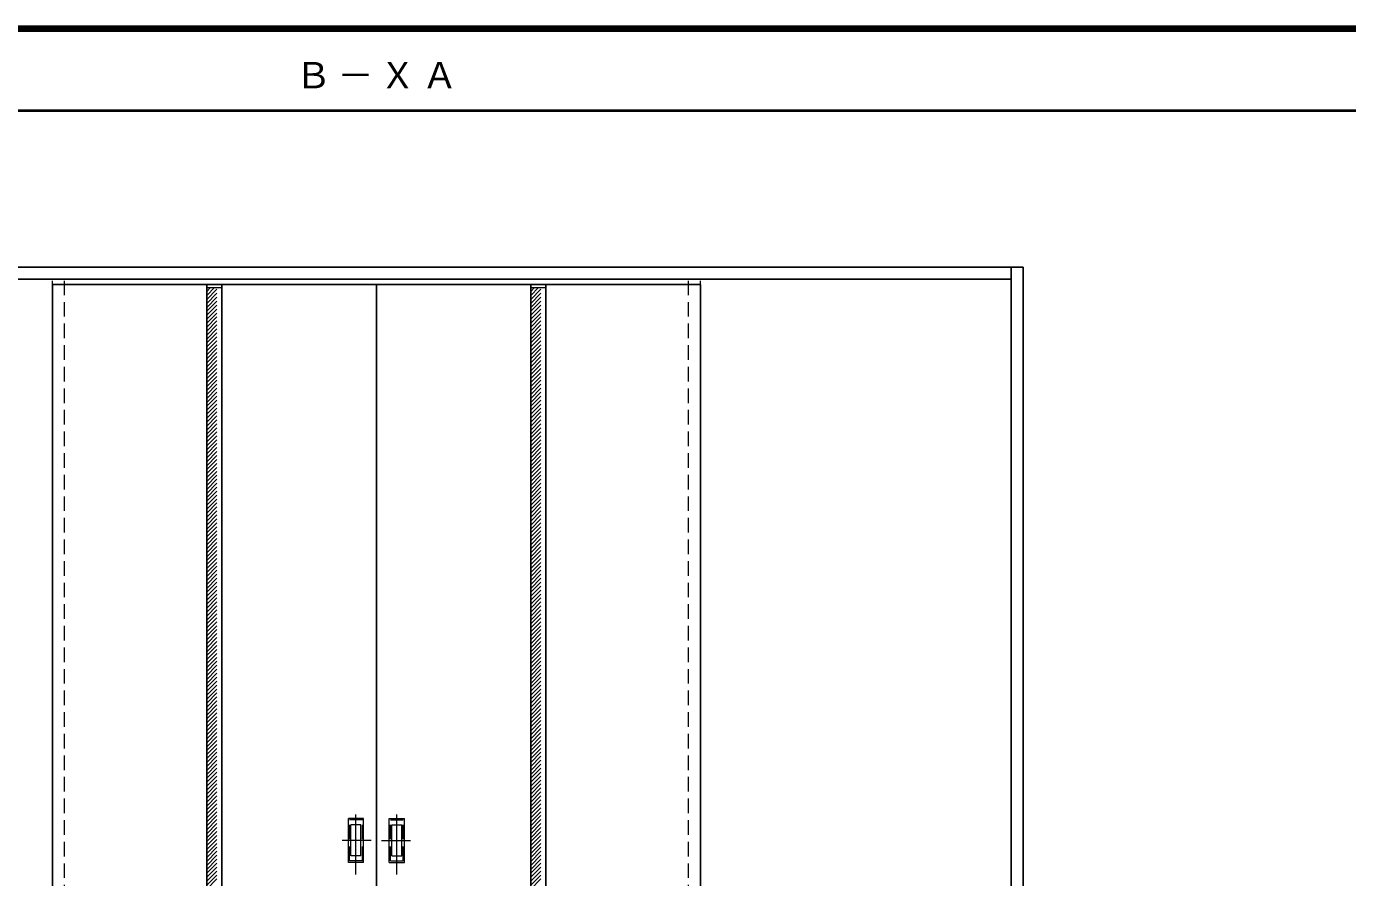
# Model space of a CAD drawing. Units: millimetres, scale not verified. Extents: x -6000 to 5700, y -4307 to 4260.
# Drawn here: x -3570 to -267, y 2046 to 4175 of the extents above; entities that cross this region are included whole.
import ezdxf

# ---------------------------------------------------------------- set-up
doc = ezdxf.new("R2010")
doc.units = ezdxf.units.MM
doc.header["$LTSCALE"] = 30
doc.linetypes.add('CHAIN1', pattern=[8, 5, -1, 1, -1])
doc.linetypes.add('DASHED1', pattern=[1.8, 1.2, -0.6])
for name, color, linetype, lineweight in [('0-2_扉', 3, 'Continuous', 25), ('0-4_枠', 3, 'Continuous', 25), ('0-6_引手', 7, 'Continuous', 18), ('0-A_文字', 7, 'Continuous', 18), ('0-C_ハッチ', 4, 'DASHED1', 9), ('F-1_枠', 6, 'Continuous', 40)]:
    doc.layers.add(name, color=color, linetype=linetype, lineweight=lineweight)
doc.styles.add('ＭＳ ゴシック', font='')
doc.styles.get('ＭＳ ゴシック').set_extended_font_data('MS Gothic')

msp = doc.modelspace()

# ---------------------------------------------------------------- linework, layer by layer
at = {"layer": '0-2_扉', "color": 4, "linetype": 'DASHED1', "lineweight": 9}
for p, q in [((-3505, 1181), (-3505, 3543)), ((-3475, 1181), (-3475, 3543)), ((-1915, 1181), (-1915, 3543)), ((-1885, 1181), (-1885, 3543)), ((-3475, 1181.5), (-3475, 3529.5)), ((-1915, 1181.5), (-1915, 3529.5))]:
    msp.add_line(p, q, dxfattribs=at)
at = {"layer": '0-2_扉'}
for p, q in [((-3505, 3529.5), (-2695, 3529.5)), ((-3505, 1181.5), (-3505, 3529.5)), ((-3119, 3529.5), (-3119, 1181.5)), ((-3081, 3529.5), (-3081, 1181.5)), ((-1885, 3529.5), (-2695, 3529.5)), ((-2695, 1181.5), (-2695, 3529.5)), ((-2309, 3529.5), (-2309, 1181.5)), ((-2271, 3529.5), (-2271, 1181.5)), ((-1885, 1181.5), (-1885, 3529.5))]:
    msp.add_line(p, q, dxfattribs=at)
at = {"layer": '0-2_扉', "color": 7, "lineweight": 18}
for p, q in [((-3119, 3521.5), (-3081, 3521.5)), ((-2309, 3521.5), (-2271, 3521.5))]:
    msp.add_line(p, q, dxfattribs=at)
at = {"layer": '0-4_枠'}
for p, q in [((-4312, 3573), (-1078, 3573)), ((-1108, 1173), (-1108, 3573)), ((-1078, 1173), (-1078, 3573)), ((-4282, 3543), (-1108, 3543))]:
    msp.add_line(p, q, dxfattribs=at)
at = {"layer": '0-6_引手', "linetype": 'CHAIN1'}
for p, q in [((-2746, 2053.77), (-2746, 2224.62)), ((-2644, 2053.77), (-2644, 2224.62)), ((-2707.93, 2139), (-2780.44, 2139)), ((-2682.07, 2139), (-2609.56, 2139))]:
    msp.add_line(p, q, dxfattribs=at)
at = {"layer": '0-6_引手'}
for p, q in [((-2727, 2194), (-2765, 2194)), ((-2765, 2084), (-2765, 2194)), ((-2727, 2084), (-2727, 2194)), ((-2663, 2194), (-2625, 2194)), ((-2663, 2084), (-2663, 2194)), ((-2625, 2084), (-2625, 2194)), ((-2733.5, 2178), (-2758.5, 2178)), ((-2758.5, 2100), (-2758.5, 2178)), ((-2733.5, 2100), (-2733.5, 2178)), ((-2656.5, 2178), (-2631.5, 2178)), ((-2656.5, 2100), (-2656.5, 2178)), ((-2631.5, 2100), (-2631.5, 2178)), ((-2727, 2084), (-2765, 2084)), ((-2733.5, 2100), (-2758.5, 2100)), ((-2663, 2084), (-2625, 2084)), ((-2656.5, 2100), (-2631.5, 2100))]:
    msp.add_line(p, q, dxfattribs=at)
at = {"layer": '0-6_引手', "linetype": 'DASHED1'}
for p, q in [((-2762, 2088), (-2762, 2190)), ((-2628, 2088), (-2628, 2190)), ((-2730, 2088), (-2762, 2088)), ((-2660, 2088), (-2628, 2088))]:
    msp.add_line(p, q, dxfattribs=at)
for points in [[(-2730, 2088), (-2730, 2190), (-2762, 2190)], [(-2660, 2088), (-2660, 2190), (-2628, 2190)]]:
    msp.add_lwpolyline(points, dxfattribs=at)
at = {"layer": '0-C_ハッチ'}
for p, q in [((-3119, 3511.8), (-3109.3, 3521.5)), ((-3119, 3492), (-3089.5, 3521.5)), ((-3119, 3501.9), (-3099.4, 3521.5)), ((-3119, 3482.1), (-3081, 3520.1)), ((-3119, 3472.2), (-3081, 3510.2)), ((-2309, 3511.8), (-2299.3, 3521.5)), ((-2309, 3492), (-2279.5, 3521.5)), ((-2309, 3501.9), (-2289.4, 3521.5)), ((-2309, 3482.1), (-2271, 3520.1)), ((-2309, 3472.2), (-2271, 3510.2)), ((-3119, 3462.3), (-3081, 3500.3)), ((-3119, 3452.4), (-3081, 3490.4)), ((-3119, 3442.5), (-3081, 3480.5)), ((-3119, 3432.6), (-3081, 3470.6)), ((-2309, 3462.3), (-2271, 3500.3)), ((-2309, 3452.4), (-2271, 3490.4)), ((-2309, 3442.5), (-2271, 3480.5)), ((-2309, 3432.6), (-2271, 3470.6)), ((-3119, 3422.7), (-3081, 3460.7)), ((-3119, 3412.8), (-3081, 3450.8)), ((-3119, 3402.91), (-3081, 3440.91)), ((-2309, 3422.7), (-2271, 3460.7)), ((-2309, 3412.8), (-2271, 3450.8)), ((-2309, 3402.91), (-2271, 3440.91)), ((-3119, 3393.01), (-3081, 3431.01)), ((-3119, 3383.11), (-3081, 3421.11)), ((-3119, 3373.21), (-3081, 3411.21)), ((-2309, 3393.01), (-2271, 3431.01)), ((-2309, 3383.11), (-2271, 3421.11)), ((-2309, 3373.21), (-2271, 3411.21)), ((-3119, 3363.31), (-3081, 3401.31)), ((-3119, 3353.41), (-3081, 3391.41)), ((-3119, 3343.51), (-3081, 3381.51)), ((-3119, 3333.61), (-3081, 3371.61)), ((-2309, 3363.31), (-2271, 3401.31)), ((-2309, 3353.41), (-2271, 3391.41)), ((-2309, 3343.51), (-2271, 3381.51)), ((-2309, 3333.61), (-2271, 3371.61)), ((-3119, 3323.71), (-3081, 3361.71)), ((-3119, 3313.81), (-3081, 3351.81)), ((-3119, 3303.91), (-3081, 3341.91)), ((-2309, 3323.71), (-2271, 3361.71)), ((-2309, 3313.81), (-2271, 3351.81)), ((-2309, 3303.91), (-2271, 3341.91)), ((-3119, 3294.01), (-3081, 3332.01)), ((-3119, 3284.11), (-3081, 3322.11)), ((-3119, 3274.21), (-3081, 3312.21)), ((-2309, 3294.01), (-2271, 3332.01)), ((-2309, 3284.11), (-2271, 3322.11)), ((-2309, 3274.21), (-2271, 3312.21)), ((-3119, 3264.31), (-3081, 3302.31)), ((-3119, 3254.41), (-3081, 3292.41)), ((-3119, 3244.51), (-3081, 3282.51)), ((-3119, 3234.61), (-3081, 3272.61)), ((-2309, 3264.31), (-2271, 3302.31)), ((-2309, 3254.41), (-2271, 3292.41)), ((-2309, 3244.51), (-2271, 3282.51)), ((-2309, 3234.61), (-2271, 3272.61)), ((-3119, 3224.71), (-3081, 3262.71)), ((-3119, 3214.81), (-3081, 3252.81)), ((-3119, 3204.92), (-3081, 3242.92)), ((-2309, 3224.71), (-2271, 3262.71)), ((-2309, 3214.81), (-2271, 3252.81)), ((-2309, 3204.92), (-2271, 3242.92)), ((-3119, 3195.02), (-3081, 3233.02)), ((-3119, 3185.12), (-3081, 3223.12)), ((-3119, 3175.22), (-3081, 3213.22)), ((-2309, 3195.02), (-2271, 3233.02)), ((-2309, 3185.12), (-2271, 3223.12)), ((-2309, 3175.22), (-2271, 3213.22)), ((-3119, 3165.32), (-3081, 3203.32)), ((-3119, 3155.42), (-3081, 3193.42)), ((-3119, 3145.52), (-3081, 3183.52)), ((-3119, 3135.62), (-3081, 3173.62)), ((-2309, 3165.32), (-2271, 3203.32)), ((-2309, 3155.42), (-2271, 3193.42)), ((-2309, 3145.52), (-2271, 3183.52)), ((-2309, 3135.62), (-2271, 3173.62)), ((-3119, 3125.72), (-3081, 3163.72)), ((-3119, 3115.82), (-3081, 3153.82)), ((-3119, 3105.92), (-3081, 3143.92)), ((-2309, 3125.72), (-2271, 3163.72)), ((-2309, 3115.82), (-2271, 3153.82)), ((-2309, 3105.92), (-2271, 3143.92)), ((-3119, 3096.02), (-3081, 3134.02)), ((-3119, 3086.12), (-3081, 3124.12)), ((-3119, 3076.22), (-3081, 3114.22)), ((-2309, 3096.02), (-2271, 3134.02)), ((-2309, 3086.12), (-2271, 3124.12)), ((-2309, 3076.22), (-2271, 3114.22)), ((-3119, 3066.32), (-3081, 3104.32)), ((-3119, 3056.42), (-3081, 3094.42)), ((-3119, 3046.52), (-3081, 3084.52)), ((-3119, 3036.62), (-3081, 3074.62)), ((-2309, 3066.32), (-2271, 3104.32)), ((-2309, 3056.42), (-2271, 3094.42)), ((-2309, 3046.52), (-2271, 3084.52)), ((-2309, 3036.62), (-2271, 3074.62)), ((-3119, 3026.72), (-3081, 3064.72)), ((-3119, 3016.82), (-3081, 3054.82)), ((-3119, 3006.93), (-3081, 3044.93)), ((-2309, 3026.72), (-2271, 3064.72)), ((-2309, 3016.82), (-2271, 3054.82)), ((-2309, 3006.93), (-2271, 3044.93)), ((-3119, 2997.03), (-3081, 3035.03)), ((-3119, 2987.13), (-3081, 3025.13)), ((-3119, 2977.23), (-3081, 3015.23)), ((-2309, 2997.03), (-2271, 3035.03)), ((-2309, 2987.13), (-2271, 3025.13)), ((-2309, 2977.23), (-2271, 3015.23)), ((-3119, 2967.33), (-3081, 3005.33)), ((-3119, 2957.43), (-3081, 2995.43)), ((-3119, 2947.53), (-3081, 2985.53)), ((-3119, 2937.63), (-3081, 2975.63)), ((-2309, 2967.33), (-2271, 3005.33)), ((-2309, 2957.43), (-2271, 2995.43)), ((-2309, 2947.53), (-2271, 2985.53)), ((-2309, 2937.63), (-2271, 2975.63)), ((-3119, 2927.73), (-3081, 2965.73)), ((-3119, 2917.83), (-3081, 2955.83)), ((-3119, 2907.93), (-3081, 2945.93)), ((-2309, 2927.73), (-2271, 2965.73)), ((-2309, 2917.83), (-2271, 2955.83)), ((-2309, 2907.93), (-2271, 2945.93)), ((-3119, 2898.03), (-3081, 2936.03)), ((-3119, 2888.13), (-3081, 2926.13)), ((-3119, 2878.23), (-3081, 2916.23)), ((-2309, 2898.03), (-2271, 2936.03)), ((-2309, 2888.13), (-2271, 2926.13)), ((-2309, 2878.23), (-2271, 2916.23)), ((-3119, 2868.33), (-3081, 2906.33)), ((-3119, 2858.43), (-3081, 2896.43)), ((-3119, 2848.53), (-3081, 2886.53)), ((-3119, 2838.63), (-3081, 2876.63)), ((-2309, 2868.33), (-2271, 2906.33)), ((-2309, 2858.43), (-2271, 2896.43)), ((-2309, 2848.53), (-2271, 2886.53)), ((-2309, 2838.63), (-2271, 2876.63)), ((-3119, 2828.73), (-3081, 2866.73)), ((-3119, 2818.83), (-3081, 2856.83)), ((-3119, 2808.94), (-3081, 2846.94)), ((-2309, 2828.73), (-2271, 2866.73)), ((-2309, 2818.83), (-2271, 2856.83)), ((-2309, 2808.94), (-2271, 2846.94)), ((-3119, 2799.04), (-3081, 2837.04)), ((-3119, 2789.14), (-3081, 2827.14)), ((-3119, 2779.24), (-3081, 2817.24)), ((-2309, 2799.04), (-2271, 2837.04)), ((-2309, 2789.14), (-2271, 2827.14)), ((-2309, 2779.24), (-2271, 2817.24)), ((-3119, 2769.34), (-3081, 2807.34)), ((-3119, 2759.44), (-3081, 2797.44)), ((-3119, 2749.54), (-3081, 2787.54)), ((-3119, 2739.64), (-3081, 2777.64)), ((-2309, 2769.34), (-2271, 2807.34)), ((-2309, 2759.44), (-2271, 2797.44)), ((-2309, 2749.54), (-2271, 2787.54)), ((-2309, 2739.64), (-2271, 2777.64)), ((-3119, 2729.74), (-3081, 2767.74)), ((-3119, 2719.84), (-3081, 2757.84)), ((-3119, 2709.94), (-3081, 2747.94)), ((-2309, 2729.74), (-2271, 2767.74)), ((-2309, 2719.84), (-2271, 2757.84)), ((-2309, 2709.94), (-2271, 2747.94)), ((-3119, 2700.04), (-3081, 2738.04)), ((-3119, 2690.14), (-3081, 2728.14)), ((-3119, 2680.24), (-3081, 2718.24)), ((-3119, 2670.34), (-3081, 2708.34)), ((-2309, 2700.04), (-2271, 2738.04)), ((-2309, 2690.14), (-2271, 2728.14)), ((-2309, 2680.24), (-2271, 2718.24)), ((-2309, 2670.34), (-2271, 2708.34)), ((-3119, 2660.44), (-3081, 2698.44)), ((-3119, 2650.54), (-3081, 2688.54)), ((-3119, 2640.64), (-3081, 2678.64)), ((-2309, 2660.44), (-2271, 2698.44)), ((-2309, 2650.54), (-2271, 2688.54)), ((-2309, 2640.64), (-2271, 2678.64)), ((-3119, 2630.74), (-3081, 2668.74)), ((-3119, 2620.84), (-3081, 2658.84)), ((-3119, 2610.95), (-3081, 2648.95)), ((-2309, 2630.74), (-2271, 2668.74)), ((-2309, 2620.84), (-2271, 2658.84)), ((-2309, 2610.95), (-2271, 2648.95)), ((-3119, 2601.05), (-3081, 2639.05)), ((-3119, 2591.15), (-3081, 2629.15)), ((-3119, 2581.25), (-3081, 2619.25)), ((-3119, 2571.35), (-3081, 2609.35)), ((-2309, 2601.05), (-2271, 2639.05)), ((-2309, 2591.15), (-2271, 2629.15)), ((-2309, 2581.25), (-2271, 2619.25)), ((-2309, 2571.35), (-2271, 2609.35)), ((-3119, 2561.45), (-3081, 2599.45)), ((-3119, 2551.55), (-3081, 2589.55)), ((-3119, 2541.65), (-3081, 2579.65)), ((-2309, 2561.45), (-2271, 2599.45)), ((-2309, 2551.55), (-2271, 2589.55)), ((-2309, 2541.65), (-2271, 2579.65)), ((-3119, 2531.75), (-3081, 2569.75)), ((-3119, 2521.85), (-3081, 2559.85)), ((-3119, 2511.95), (-3081, 2549.95)), ((-2309, 2531.75), (-2271, 2569.75)), ((-2309, 2521.85), (-2271, 2559.85)), ((-2309, 2511.95), (-2271, 2549.95)), ((-3119, 2502.05), (-3081, 2540.05)), ((-3119, 2492.15), (-3081, 2530.15)), ((-3119, 2482.25), (-3081, 2520.25)), ((-3119, 2472.35), (-3081, 2510.35)), ((-2309, 2502.05), (-2271, 2540.05)), ((-2309, 2492.15), (-2271, 2530.15)), ((-2309, 2482.25), (-2271, 2520.25)), ((-2309, 2472.35), (-2271, 2510.35)), ((-3119, 2462.45), (-3081, 2500.45)), ((-3119, 2452.55), (-3081, 2490.55)), ((-3119, 2442.65), (-3081, 2480.65)), ((-2309, 2462.45), (-2271, 2500.45)), ((-2309, 2452.55), (-2271, 2490.55)), ((-2309, 2442.65), (-2271, 2480.65)), ((-3119, 2432.75), (-3081, 2470.75)), ((-3119, 2422.86), (-3081, 2460.86)), ((-3119, 2412.96), (-3081, 2450.96)), ((-2309, 2432.75), (-2271, 2470.75)), ((-2309, 2422.86), (-2271, 2460.86)), ((-2309, 2412.96), (-2271, 2450.96)), ((-3119, 2403.06), (-3081, 2441.06)), ((-3119, 2393.16), (-3081, 2431.16)), ((-3119, 2383.26), (-3081, 2421.26)), ((-3119, 2373.36), (-3081, 2411.36)), ((-2309, 2403.06), (-2271, 2441.06)), ((-2309, 2393.16), (-2271, 2431.16)), ((-2309, 2383.26), (-2271, 2421.26)), ((-2309, 2373.36), (-2271, 2411.36)), ((-3119, 2363.46), (-3081, 2401.46)), ((-3119, 2353.56), (-3081, 2391.56)), ((-3119, 2343.66), (-3081, 2381.66)), ((-2309, 2363.46), (-2271, 2401.46)), ((-2309, 2353.56), (-2271, 2391.56)), ((-2309, 2343.66), (-2271, 2381.66)), ((-3119, 2333.76), (-3081, 2371.76)), ((-3119, 2323.86), (-3081, 2361.86)), ((-3119, 2313.96), (-3081, 2351.96)), ((-2309, 2333.76), (-2271, 2371.76)), ((-2309, 2323.86), (-2271, 2361.86)), ((-2309, 2313.96), (-2271, 2351.96)), ((-3119, 2304.06), (-3081, 2342.06)), ((-3119, 2294.16), (-3081, 2332.16)), ((-3119, 2284.26), (-3081, 2322.26)), ((-3119, 2274.36), (-3081, 2312.36)), ((-2309, 2304.06), (-2271, 2342.06)), ((-2309, 2294.16), (-2271, 2332.16)), ((-2309, 2284.26), (-2271, 2322.26)), ((-2309, 2274.36), (-2271, 2312.36)), ((-3119, 2264.46), (-3081, 2302.46)), ((-3119, 2254.56), (-3081, 2292.56)), ((-3119, 2244.66), (-3081, 2282.66)), ((-2309, 2264.46), (-2271, 2302.46)), ((-2309, 2254.56), (-2271, 2292.56)), ((-2309, 2244.66), (-2271, 2282.66)), ((-3119, 2234.76), (-3081, 2272.76)), ((-3119, 2224.87), (-3081, 2262.87)), ((-3119, 2214.97), (-3081, 2252.97)), ((-2309, 2234.76), (-2271, 2272.76)), ((-2309, 2224.87), (-2271, 2262.87)), ((-2309, 2214.97), (-2271, 2252.97)), ((-3119, 2205.07), (-3081, 2243.07)), ((-3119, 2195.17), (-3081, 2233.17)), ((-3119, 2185.27), (-3081, 2223.27)), ((-3119, 2175.37), (-3081, 2213.37)), ((-2309, 2205.07), (-2271, 2243.07)), ((-2309, 2195.17), (-2271, 2233.17)), ((-2309, 2185.27), (-2271, 2223.27)), ((-2309, 2175.37), (-2271, 2213.37)), ((-3119, 2165.47), (-3081, 2203.47)), ((-3119, 2155.57), (-3081, 2193.57)), ((-3119, 2145.67), (-3081, 2183.67)), ((-2309, 2165.47), (-2271, 2203.47)), ((-2309, 2155.57), (-2271, 2193.57)), ((-2309, 2145.67), (-2271, 2183.67)), ((-3119, 2135.77), (-3081, 2173.77)), ((-3119, 2125.87), (-3081, 2163.87)), ((-3119, 2115.97), (-3081, 2153.97)), ((-2309, 2135.77), (-2271, 2173.77)), ((-2309, 2125.87), (-2271, 2163.87)), ((-2309, 2115.97), (-2271, 2153.97)), ((-3119, 2106.07), (-3081, 2144.07)), ((-3119, 2096.17), (-3081, 2134.17)), ((-3119, 2086.27), (-3081, 2124.27)), ((-3119, 2076.37), (-3081, 2114.37)), ((-2309, 2106.07), (-2271, 2144.07)), ((-2309, 2096.17), (-2271, 2134.17)), ((-2309, 2086.27), (-2271, 2124.27)), ((-2309, 2076.37), (-2271, 2114.37)), ((-3119, 2066.47), (-3081, 2104.47)), ((-3119, 2056.57), (-3081, 2094.57)), ((-3119, 2046.67), (-3081, 2084.67)), ((-2309, 2066.47), (-2271, 2104.47)), ((-2309, 2056.57), (-2271, 2094.57)), ((-2309, 2046.67), (-2271, 2084.67)), ((-3119, 2036.77), (-3081, 2074.77)), ((-3119, 2026.88), (-3081, 2064.88)), ((-3119, 2016.98), (-3081, 2054.98)), ((-2309, 2036.77), (-2271, 2074.77)), ((-2309, 2026.88), (-2271, 2064.88)), ((-2309, 2016.98), (-2271, 2054.98))]:
    msp.add_line(p, q, dxfattribs=at)
at = {"layer": 'F-1_枠'}
for p, q in [((-6000, 4175), (5700, 4175)), ((-6000, 4170), (5700, 4170)), ((-6000, 4165), (5700, 4165)), ((-6000, 3965), (5700, 3965))]:
    msp.add_line(p, q, dxfattribs=at)

# ---------------------------------------------------------------- texts
at = {"layer": '0-A_文字', "insert": (-2897.5, 4020), "char_height": 65.98, "attachment_point": 7, "style": 'ＭＳ ゴシック'}
msp.add_mtext('\\T1.17;Ｂ－ＸＡ', dxfattribs=at)

doc.saveas('drawing.dxf')
